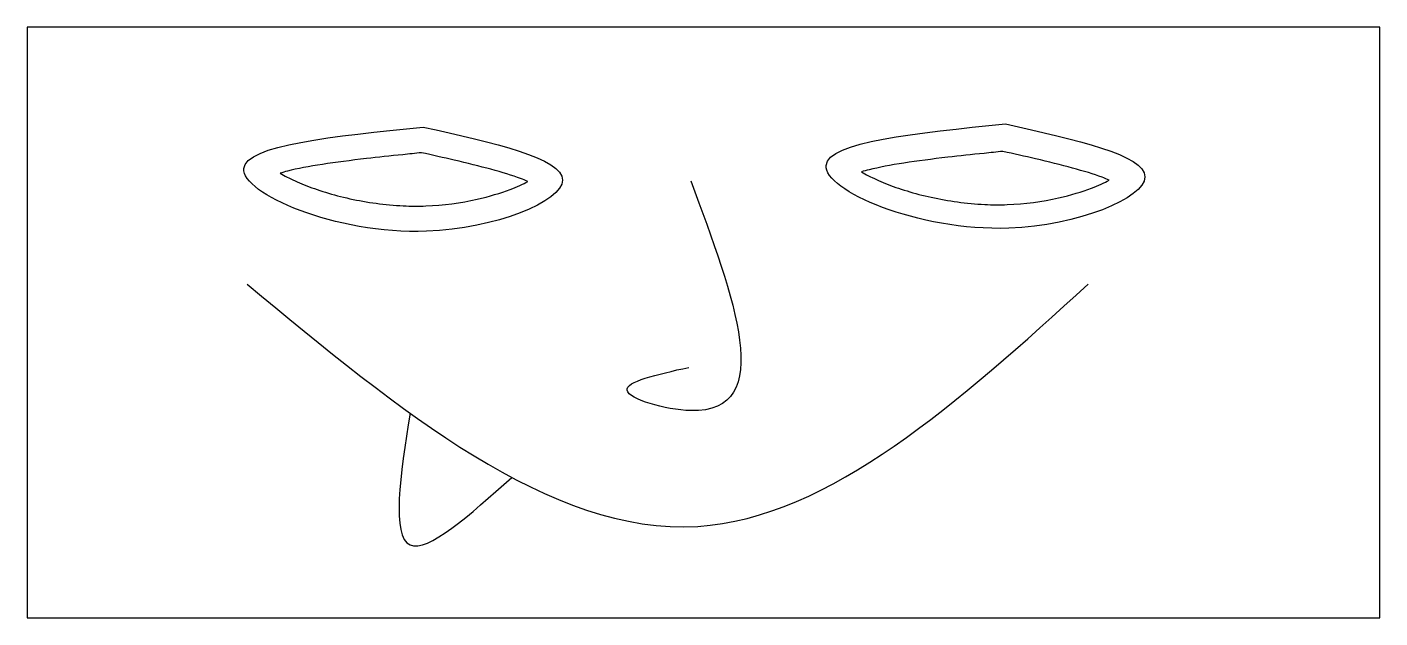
# Model space of a CAD drawing. Header units: millimetres. Extents: x 0 to 134, y 0 to 59.
import ezdxf

# ---------------------------------------------------------------- set-up
doc = ezdxf.new("R2010")
doc.units = ezdxf.units.MM
for name, color, linetype in [('Contour', 130, 'Continuous'), ('External', 10, 'Continuous'), ('Fill', 90, 'Continuous')]:
    doc.layers.add(name, color=color, linetype=linetype)

msp = doc.modelspace()

# ---------------------------------------------------------------- linework, layer by layer
at = {"layer": 'Contour'}
for points, knots in [([(65.73, 43.26), (70.04, 31.78), (75.61, 16.95), (56.05, 22.7), (62.4, 24.11), (65.55, 24.81)], [0, 0, 0, 0, 22.737875, 29.350764, 35.883795, 35.883795, 35.883795, 35.883795]), ([(21.81, 33.03), (36.82, 20.6), (65.31, -3.01), (92.32, 21.46), (105.1, 33.03)], [0, 0, 0, 0, 50.648796, 96.143133, 96.143133, 96.143133, 96.143133]), ([(37.93, 20.27), (36.99, 14.17), (35.18, 2.42), (43.84, 10.18), (48, 13.91)], [0, 0, 0, 0, 13.037951, 25.121036, 25.121036, 25.121036, 25.121036])]:
    msp.add_open_spline(points, degree=3, knots=knots, dxfattribs=at)
at = {"layer": 'External'}
for p, q in [((134, 58.5), (0, 58.5)), ((0, 58.5), (0, 0)), ((134, 0), (134, 58.5)), ((0, 0), (134, 0))]:
    msp.add_line(p, q, dxfattribs=at)
at = {"layer": 'Fill'}
for points, knots in [([(39.22, 48.6), (30.43, 47.71), (12.42, 45.9), (37.52, 34.9), (59.83, 44.03), (46.15, 47.06), (39.22, 48.6)], [0, 0, 0, 0, 18.23066, 37.376701, 51.773868, 66.560249, 66.560249, 66.560249, 66.560249]), ([(96.9, 48.91), (88.11, 48.02), (70.1, 46.21), (95.2, 35.21), (117.51, 44.34), (103.83, 47.37), (96.9, 48.91)], [0, 0, 0, 0, 18.23066, 37.376701, 51.773868, 66.560249, 66.560249, 66.560249, 66.560249]), ([(39.07, 46.06), (38.45, 45.99), (37.83, 45.93), (35.98, 45.74), (34.77, 45.61), (32.06, 45.3), (30.59, 45.11), (27.94, 44.7), (26.76, 44.48), (25.54, 44.17), (25.29, 44.1), (25.07, 44.03)], [0.278109, 0.278109, 0.278109, 0.278109, 1.567476, 1.567476, 4.14621, 4.14621, 7.573994, 7.573994, 11.001779, 11.001779, 11.962431, 11.962431, 11.962431, 11.962431]), ([(49.59, 43.22), (49.38, 43.31), (49.14, 43.41), (48.07, 43.8), (47.07, 44.11), (44.83, 44.72), (43.6, 45.03), (41.25, 45.57), (40.16, 45.81), (39.07, 46.06)], [57.228781, 57.228781, 57.228781, 57.228781, 58.150266, 58.150266, 61.04268, 61.04268, 63.935095, 63.935095, 66.27965, 66.27965, 66.27965, 66.27965]), ([(96.65, 46.19), (96.03, 46.12), (95.41, 46.06), (93.57, 45.87), (92.36, 45.74), (89.65, 45.43), (88.18, 45.24), (85.53, 44.83), (84.35, 44.61), (83.13, 44.3), (82.88, 44.23), (82.65, 44.17)], [0.278109, 0.278109, 0.278109, 0.278109, 1.567476, 1.567476, 4.14621, 4.14621, 7.573994, 7.573994, 11.001779, 11.001779, 11.962431, 11.962431, 11.962431, 11.962431]), ([(107.18, 43.35), (106.96, 43.44), (106.73, 43.54), (105.66, 43.93), (104.66, 44.24), (102.42, 44.85), (101.18, 45.16), (98.84, 45.7), (97.75, 45.94), (96.65, 46.19)], [57.228781, 57.228781, 57.228781, 57.228781, 58.150266, 58.150266, 61.04268, 61.04268, 63.935095, 63.935095, 66.27965, 66.27965, 66.27965, 66.27965]), ([(25.07, 44.03), (25.27, 43.91), (25.5, 43.78), (26.24, 43.4), (26.82, 43.14), (28.75, 42.36), (30.3, 41.88), (33.66, 41.14), (35.46, 40.89), (38.01, 40.77), (38.76, 40.76), (41.23, 40.85), (42.98, 41.1), (45.78, 41.73), (46.91, 42.06), (48.54, 42.69), (49.13, 42.96), (49.59, 43.22)], [24.246136, 24.246136, 24.246136, 24.246136, 25.261763, 25.261763, 27.293016, 27.293016, 31.481314, 31.481314, 35.669612, 35.669612, 37.392123, 37.392123, 41.432162, 41.432162, 44.499832, 44.499832, 46.685357, 46.685357, 46.685357, 46.685357]), ([(82.65, 44.17), (82.86, 44.04), (83.09, 43.91), (83.83, 43.53), (84.4, 43.27), (86.33, 42.49), (87.89, 42.01), (91.24, 41.28), (93.04, 41.02), (95.6, 40.9), (96.35, 40.9), (98.82, 40.98), (100.57, 41.23), (103.37, 41.86), (104.49, 42.2), (106.12, 42.82), (106.71, 43.09), (107.18, 43.35)], [24.246136, 24.246136, 24.246136, 24.246136, 25.261763, 25.261763, 27.293016, 27.293016, 31.481314, 31.481314, 35.669612, 35.669612, 37.392123, 37.392123, 41.432162, 41.432162, 44.499832, 44.499832, 46.685357, 46.685357, 46.685357, 46.685357])]:
    msp.add_open_spline(points, degree=3, knots=knots, dxfattribs=at)

doc.saveas('drawing.dxf')
